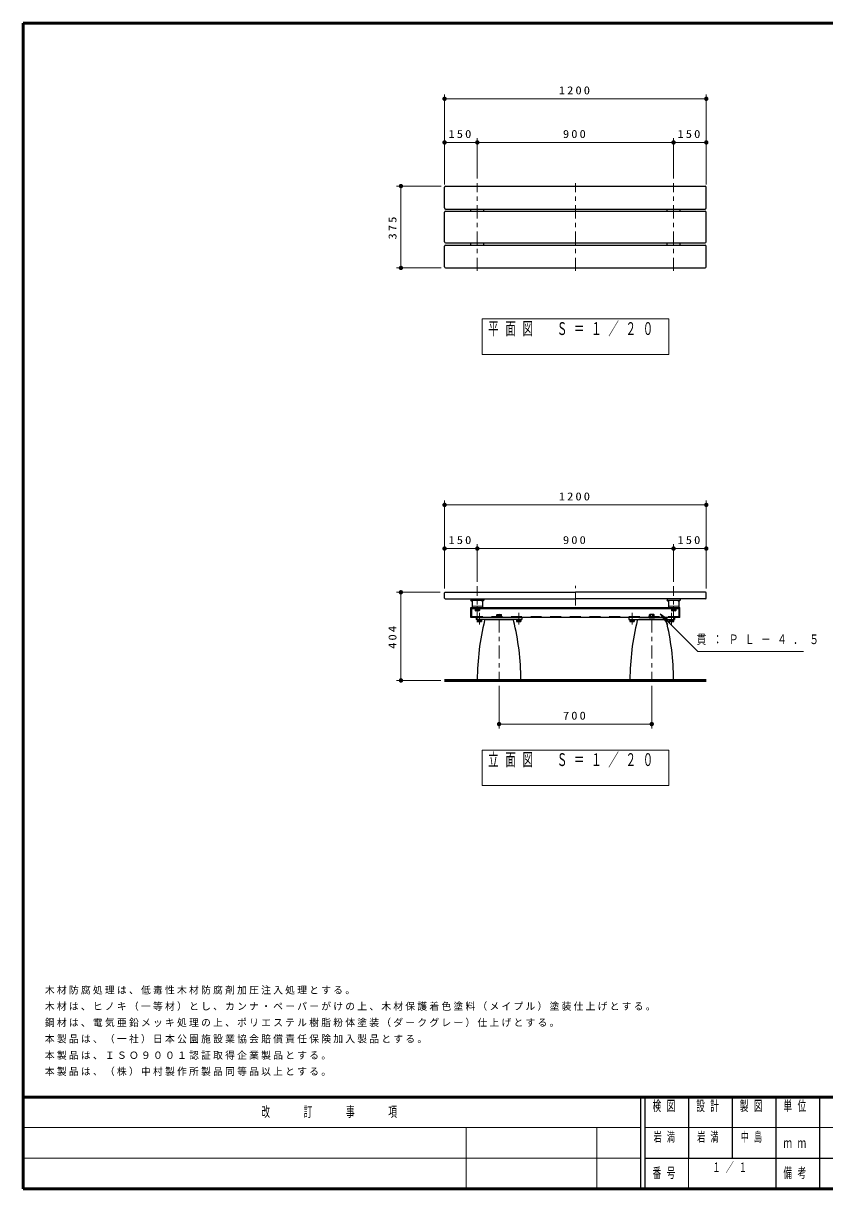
# Model space of a CAD drawing. Units: millimetres on the paper, scale 1:20. Extents: x -385 to 0, y 0 to 267.
# Drawn here: x -385 to -201.3, y 0 to 267 of the extents above; entities that cross this region are included whole.
import ezdxf

# ---------------------------------------------------------------- set-up
doc = ezdxf.new("R2010")
doc.units = ezdxf.units.MM
doc.linetypes.add('USER1', pattern=[4.5, 2.5, -2])
doc.linetypes.add('USER2', pattern=[6, 3, -1, 1, -1])
doc.layers.add('1_20', color=7, linetype='Continuous', lineweight=25)
doc.layers.add('A3図枠', color=7, linetype='Continuous', lineweight=13)
doc.layers.add('CLASS1', color=7, linetype='Continuous')
doc.layers.add('図面プロファイル', color=7, linetype='Continuous')
doc.styles.add('ＭＳ ゴシック', font='')
doc.styles.get('ＭＳ ゴシック').set_extended_font_data('MS Gothic')

# ---------------------------------------------------------------- blocks, each defined once
blk = doc.blocks.new('filled_dot')
at = {"color": 0, "linetype": 'Continuous', "lineweight": -2, "const_width": 1.25}
blk.add_lwpolyline([(-0.625, 0, 1), (0.625, 0, 1)], format="xyb", close=True, dxfattribs=at)

msp = doc.modelspace()

# ---------------------------------------------------------------- linework, layer by layer
at = {"layer": '1_20', "lineweight": 13}
for p, q in [((-288.425, 230.033), (-288.425, 250.704)), ((-288.425, 249.704), (-228.425, 249.704)), ((-228.425, 230.033), (-228.425, 250.704)), ((-280.925, 231.467), (-280.925, 240.704)), ((-280.925, 232.153), (-280.925, 240.704)), ((-235.925, 231.467), (-235.925, 240.704)), ((-288.425, 239.704), (-280.925, 239.704)), ((-280.925, 239.704), (-235.925, 239.704)), ((-235.925, 239.704), (-228.425, 239.704)), ((-289.175, 229.704), (-299.425, 229.704)), ((-298.425, 210.954), (-298.425, 229.704)), ((-289.175, 210.954), (-299.425, 210.954)), ((-279.825, 199.257), (-279.825, 191.123)), ((-237.025, 199.257), (-279.825, 199.257)), ((-237.025, 191.123), (-237.025, 199.257)), ((-279.825, 191.123), (-237.025, 191.123)), ((-288.425, 137.515), (-288.425, 157.665)), ((-228.425, 137.515), (-228.425, 157.665)), ((-288.425, 156.665), (-228.425, 156.665)), ((-280.925, 139.059), (-280.925, 147.665)), ((-235.925, 139.059), (-235.925, 147.665)), ((-288.425, 146.665), (-280.925, 146.665)), ((-280.925, 146.665), (-235.925, 146.665)), ((-235.925, 146.665), (-228.425, 146.665)), ((-289.425, 136.64), (-299.425, 136.64)), ((-298.425, 116.44), (-298.425, 136.64)), ((-237.24, 129.253), (-239.008, 131.728)), ((-239.008, 131.728), (-236.533, 129.96)), ((-239.008, 131.728), (-236.886, 129.607)), ((-289.275, 116.44), (-299.425, 116.44)), ((-275.925, 115.177), (-275.925, 105.44)), ((-240.925, 115.177), (-240.925, 105.44)), ((-240.925, 106.44), (-275.925, 106.44)), ((-279.825, 100.507), (-279.825, 92.373)), ((-237.025, 100.507), (-279.825, 100.507)), ((-237.025, 92.373), (-237.025, 100.507)), ((-279.825, 92.373), (-237.025, 92.373))]:
    msp.add_line(p, q, dxfattribs=at)
at = {"layer": '1_20'}
for p, q in [((-288.175, 229.704), (-228.675, 229.704)), ((-288.425, 224.704), (-288.425, 229.454)), ((-228.425, 224.704), (-228.425, 229.454)), ((-288.175, 224.454), (-228.675, 224.454)), ((-282.425, 223.954), (-282.425, 224.454)), ((-279.425, 223.954), (-279.425, 224.454)), ((-237.425, 223.954), (-237.425, 224.454)), ((-234.425, 223.954), (-234.425, 224.454)), ((-288.425, 216.954), (-288.425, 223.704)), ((-288.175, 223.954), (-228.675, 223.954)), ((-228.425, 216.954), (-228.425, 223.704)), ((-288.175, 216.704), (-228.675, 216.704)), ((-282.425, 216.204), (-282.425, 216.704)), ((-279.425, 216.204), (-279.425, 216.704)), ((-237.425, 216.204), (-237.425, 216.704)), ((-234.425, 216.204), (-234.425, 216.704)), ((-288.425, 211.204), (-288.425, 215.954)), ((-288.175, 216.204), (-228.675, 216.204)), ((-228.425, 211.204), (-228.425, 215.954)), ((-288.175, 210.954), (-228.675, 210.954)), ((-288.425, 135.29), (-288.425, 136.49)), ((-288.275, 136.64), (-258.425, 136.64)), ((-228.575, 136.64), (-258.425, 136.64)), ((-228.425, 135.29), (-228.425, 136.49)), ((-288.275, 135.14), (-258.425, 135.14)), ((-282.445, 134.84), (-282.445, 134.815)), ((-282.445, 134.84), (-281.855, 134.84)), ((-282.445, 134.815), (-281.855, 134.815)), ((-282.425, 135.14), (-282.425, 134.84)), ((-282.425, 134.84), (-279.425, 134.84)), ((-282.1, 134.84), (-282.1, 133.14)), ((-281.855, 134.84), (-281.855, 134.815)), ((-279.995, 134.84), (-279.995, 134.815)), ((-279.995, 134.84), (-279.405, 134.84)), ((-279.995, 134.815), (-279.405, 134.815)), ((-279.75, 134.84), (-279.75, 133.14)), ((-279.425, 135.14), (-279.425, 134.84)), ((-279.405, 134.84), (-279.405, 134.815)), ((-228.575, 135.14), (-258.425, 135.14)), ((-237.445, 134.84), (-237.445, 134.815)), ((-237.445, 134.84), (-236.855, 134.84)), ((-237.445, 134.815), (-236.855, 134.815)), ((-237.425, 135.14), (-237.425, 134.84)), ((-237.425, 134.84), (-234.425, 134.84)), ((-237.1, 134.84), (-237.1, 133.14)), ((-236.855, 134.84), (-236.855, 134.815)), ((-234.995, 134.84), (-234.995, 134.815)), ((-234.995, 134.84), (-234.405, 134.84)), ((-234.995, 134.815), (-234.405, 134.815)), ((-234.75, 134.84), (-234.75, 133.14)), ((-234.425, 135.14), (-234.425, 134.84)), ((-234.405, 134.84), (-234.405, 134.815)), ((-282.1, 133.14), (-279.75, 133.14)), ((-281.45, 132.915), (-280.4, 132.915)), ((-281.45, 132.915), (-281.45, 132.84)), ((-281.45, 132.84), (-280.4, 132.84)), ((-281.385, 132.84), (-281.385, 132.715)), ((-280.465, 132.84), (-281.385, 132.84)), ((-280.465, 132.715), (-281.385, 132.715)), ((-280.958, 132.84), (-280.925, 132.715)), ((-280.925, 132.84), (-280.891, 132.715)), ((-280.465, 132.84), (-280.465, 132.715)), ((-280.4, 132.84), (-280.4, 132.915)), ((-276.525, 130.99), (-276.525, 130.89)), ((-275.325, 130.99), (-276.525, 130.99)), ((-275.325, 130.89), (-276.525, 130.89)), ((-276.473, 131.458), (-276.375, 131.515)), ((-276.473, 131.14), (-276.473, 131.458)), ((-276.462, 130.99), (-276.462, 131.14)), ((-275.387, 131.14), (-276.462, 131.14)), ((-275.387, 130.99), (-276.462, 130.99)), ((-276.375, 131.515), (-275.475, 131.515)), ((-276.199, 131.14), (-276.199, 131.458)), ((-275.965, 130.99), (-275.925, 131.14)), ((-275.925, 130.99), (-275.885, 131.14)), ((-275.651, 131.14), (-275.651, 131.458)), ((-275.376, 131.458), (-275.475, 131.515)), ((-275.387, 130.99), (-275.387, 131.14)), ((-275.376, 131.14), (-275.376, 131.458)), ((-275.325, 130.89), (-275.325, 130.99)), ((-241.525, 130.89), (-241.525, 130.99)), ((-241.525, 130.99), (-240.325, 130.99)), ((-241.525, 130.89), (-240.325, 130.89)), ((-241.473, 131.458), (-241.375, 131.515)), ((-241.473, 131.14), (-241.473, 131.458)), ((-241.462, 130.99), (-241.462, 131.14)), ((-241.462, 131.14), (-240.387, 131.14)), ((-241.462, 130.99), (-240.387, 130.99)), ((-240.475, 131.515), (-241.375, 131.515)), ((-241.199, 131.14), (-241.199, 131.458)), ((-240.925, 130.99), (-240.965, 131.14)), ((-240.885, 130.99), (-240.925, 131.14)), ((-240.651, 131.14), (-240.651, 131.458)), ((-240.376, 131.458), (-240.475, 131.515)), ((-240.387, 130.99), (-240.387, 131.14)), ((-240.376, 131.14), (-240.376, 131.458)), ((-240.325, 130.99), (-240.325, 130.89)), ((-237.1, 133.14), (-234.75, 133.14)), ((-236.45, 132.915), (-235.4, 132.915)), ((-236.45, 132.915), (-236.45, 132.84)), ((-236.45, 132.84), (-235.4, 132.84)), ((-236.385, 132.84), (-236.385, 132.715)), ((-235.465, 132.84), (-236.385, 132.84)), ((-235.465, 132.715), (-236.385, 132.715)), ((-235.958, 132.84), (-235.925, 132.715)), ((-235.925, 132.84), (-235.891, 132.715)), ((-235.465, 132.84), (-235.465, 132.715)), ((-235.4, 132.84), (-235.4, 132.915)), ((-279.9, 130.44), (-280.95, 130.44)), ((-280.95, 130.365), (-280.95, 130.44)), ((-279.9, 130.365), (-280.95, 130.365)), ((-280.885, 130.365), (-280.885, 130.24)), ((-280.885, 130.365), (-279.965, 130.365)), ((-280.885, 130.24), (-279.965, 130.24)), ((-280.425, 130.365), (-280.458, 130.24)), ((-280.391, 130.365), (-280.425, 130.24)), ((-279.965, 130.365), (-279.965, 130.24)), ((-279.9, 130.44), (-279.9, 130.365)), ((-278.902, 130.44), (-272.948, 130.44)), ((-275.475, 130.44), (-276.375, 130.44)), ((-270.9, 130.44), (-271.95, 130.44)), ((-271.95, 130.365), (-271.95, 130.44)), ((-270.9, 130.365), (-271.95, 130.365)), ((-271.885, 130.365), (-271.885, 130.24)), ((-271.885, 130.365), (-270.965, 130.365)), ((-271.885, 130.24), (-270.965, 130.24)), ((-271.425, 130.365), (-271.458, 130.24)), ((-271.391, 130.365), (-271.425, 130.24)), ((-270.965, 130.365), (-270.965, 130.24)), ((-270.9, 130.44), (-270.9, 130.365)), ((-245.95, 130.44), (-244.9, 130.44)), ((-245.95, 130.44), (-245.95, 130.365)), ((-245.95, 130.365), (-244.9, 130.365)), ((-245.885, 130.365), (-245.885, 130.24)), ((-244.965, 130.365), (-245.885, 130.365)), ((-244.965, 130.24), (-245.885, 130.24)), ((-245.458, 130.365), (-245.425, 130.24)), ((-245.425, 130.365), (-245.391, 130.24)), ((-244.965, 130.365), (-244.965, 130.24)), ((-244.9, 130.365), (-244.9, 130.44)), ((-237.948, 130.44), (-243.902, 130.44)), ((-241.375, 130.44), (-240.475, 130.44)), ((-236.95, 130.44), (-235.9, 130.44)), ((-236.95, 130.44), (-236.95, 130.365)), ((-236.95, 130.365), (-235.9, 130.365)), ((-236.885, 130.365), (-236.885, 130.24)), ((-235.965, 130.365), (-236.885, 130.365)), ((-235.965, 130.24), (-236.885, 130.24)), ((-236.458, 130.365), (-236.425, 130.24)), ((-236.425, 130.365), (-236.391, 130.24)), ((-235.965, 130.365), (-235.965, 130.24)), ((-235.9, 130.365), (-235.9, 130.44)), ((-280.775, 116.44), (-280.925, 116.59)), ((-280.775, 116.44), (-271.075, 116.44)), ((-271.075, 116.44), (-270.925, 116.59)), ((-245.775, 116.44), (-245.925, 116.59)), ((-236.075, 116.44), (-245.775, 116.44)), ((-236.075, 116.44), (-235.925, 116.59))]:
    msp.add_line(p, q, dxfattribs=at)
at = {"layer": '1_20', "linetype": 'USER2', "lineweight": 13}
for p, q in [((-280.925, 210.3), (-280.925, 230.357)), ((-258.425, 210.3), (-258.425, 230.357)), ((-235.925, 210.3), (-235.925, 230.357)), ((-280.925, 129.831), (-280.925, 138.034)), ((-258.425, 133.603), (-258.425, 138.109)), ((-235.925, 129.831), (-235.925, 138.034)), ((-275.925, 130.44), (-275.925, 116.177)), ((-240.925, 130.44), (-240.925, 116.177))]:
    msp.add_line(p, q, dxfattribs=at)
at = {"layer": '1_20', "color": 4, "linetype": 'USER2', "lineweight": 13}
for p, q in [((-280.925, 133.515), (-280.925, 132.174)), ((-235.925, 133.515), (-235.925, 132.174)), ((-280.425, 131.96), (-280.425, 129.297)), ((-280.425, 131.49), (-280.425, 130.149)), ((-271.425, 131.96), (-271.425, 129.297)), ((-271.425, 131.49), (-271.425, 130.149)), ((-245.425, 131.96), (-245.425, 129.297)), ((-245.425, 131.49), (-245.425, 130.149)), ((-236.425, 131.96), (-236.425, 129.297)), ((-236.425, 131.49), (-236.425, 130.149))]:
    msp.add_line(p, q, dxfattribs=at)
at = {"layer": '1_20', "color": 4}
for p, q in [((-282.4, 130.89), (-282.4, 133.14)), ((-282.4, 133.14), (-234.45, 133.14)), ((-234.45, 130.89), (-282.4, 130.89)), ((-282.175, 130.89), (-282.175, 133.14)), ((-282.175, 132.915), (-234.675, 132.915)), ((-281.175, 130.89), (-281.175, 130.44)), ((-279.675, 132.915), (-279.675, 133.14)), ((-270.675, 130.89), (-270.675, 130.44)), ((-246.175, 130.89), (-246.175, 130.44)), ((-235.675, 130.89), (-246.175, 130.89)), ((-237.175, 132.915), (-237.175, 133.14)), ((-235.675, 130.89), (-235.675, 130.44)), ((-234.675, 130.89), (-234.675, 133.14)), ((-234.45, 130.89), (-234.45, 133.14)), ((-270.675, 130.44), (-281.175, 130.44)), ((-246.175, 130.44), (-235.675, 130.44))]:
    msp.add_line(p, q, dxfattribs=at)
at = {"layer": '1_20', "color": 4, "linetype": 'USER1', "lineweight": 13}
msp.add_line((-234.675, 131.115), (-282.175, 131.115), dxfattribs=at)
at = {"layer": '1_20', "linetype": 'USER1', "lineweight": 13}
for p, q in [((-282.1, 133.44), (-279.75, 133.44)), ((-237.1, 133.44), (-234.75, 133.44))]:
    msp.add_line(p, q, dxfattribs=at)
at = {"layer": '1_20', "color": 131}
for p, q in [((-281.416, 132.715), (-281.416, 132.44)), ((-280.434, 132.715), (-281.416, 132.715)), ((-281.416, 132.44), (-281.337, 132.395)), ((-280.512, 132.395), (-281.337, 132.395)), ((-281.17, 132.715), (-281.17, 132.44)), ((-280.679, 132.715), (-280.679, 132.44)), ((-280.434, 132.44), (-280.512, 132.395)), ((-280.434, 132.715), (-280.434, 132.44)), ((-236.416, 132.715), (-236.416, 132.44)), ((-235.434, 132.715), (-236.416, 132.715)), ((-236.416, 132.44), (-236.337, 132.395)), ((-235.512, 132.395), (-236.337, 132.395)), ((-236.17, 132.715), (-236.17, 132.44)), ((-235.679, 132.715), (-235.679, 132.44)), ((-235.434, 132.44), (-235.512, 132.395)), ((-235.434, 132.715), (-235.434, 132.44)), ((-280.916, 130.24), (-280.916, 129.965)), ((-280.916, 130.24), (-279.934, 130.24)), ((-280.916, 129.965), (-280.837, 129.92)), ((-280.837, 129.92), (-280.012, 129.92)), ((-280.67, 130.24), (-280.67, 129.965)), ((-280.179, 130.24), (-280.179, 129.965)), ((-279.934, 129.965), (-280.012, 129.92)), ((-279.934, 130.24), (-279.934, 129.965)), ((-271.916, 130.24), (-271.916, 129.965)), ((-271.916, 130.24), (-270.934, 130.24)), ((-271.916, 129.965), (-271.837, 129.92)), ((-271.837, 129.92), (-271.012, 129.92)), ((-271.67, 130.24), (-271.67, 129.965)), ((-271.179, 130.24), (-271.179, 129.965)), ((-270.934, 129.965), (-271.012, 129.92)), ((-270.934, 130.24), (-270.934, 129.965)), ((-245.916, 130.24), (-245.916, 129.965)), ((-244.934, 130.24), (-245.916, 130.24)), ((-245.916, 129.965), (-245.837, 129.92)), ((-245.012, 129.92), (-245.837, 129.92)), ((-245.67, 130.24), (-245.67, 129.965)), ((-245.179, 130.24), (-245.179, 129.965)), ((-244.934, 129.965), (-245.012, 129.92)), ((-244.934, 130.24), (-244.934, 129.965)), ((-236.916, 130.24), (-236.916, 129.965)), ((-235.934, 130.24), (-236.916, 130.24)), ((-236.916, 129.965), (-236.837, 129.92)), ((-236.012, 129.92), (-236.837, 129.92)), ((-236.67, 130.24), (-236.67, 129.965)), ((-236.179, 130.24), (-236.179, 129.965)), ((-235.934, 129.965), (-236.012, 129.92)), ((-235.934, 130.24), (-235.934, 129.965))]:
    msp.add_line(p, q, dxfattribs=at)
at = {"layer": '1_20', "lineweight": 50}
msp.add_line((-288.425, 116.44), (-228.425, 116.44), dxfattribs=at)
at = {"layer": '1_20', "lineweight": 13}
msp.add_lwpolyline([(-239.008, 131.728), (-230.377, 123.097), (-206.131, 123.097)], dxfattribs=at)
at = {"layer": '1_20'}
for centre, radius, start, end in [((-288.175, 229.454), 0.25, 90, 180), ((-228.675, 229.454), 0.25, 0, 90), ((-288.175, 224.704), 0.25, 180, 270), ((-228.675, 224.704), 0.25, 270, 0), ((-288.175, 223.704), 0.25, 90, 180), ((-228.675, 223.704), 0.25, 0, 90), ((-288.175, 216.954), 0.25, 180, 270), ((-228.675, 216.954), 0.25, 270, 0), ((-288.175, 215.954), 0.25, 90, 180), ((-228.675, 215.954), 0.25, 0, 90), ((-288.175, 211.204), 0.25, 180, 270), ((-228.675, 211.204), 0.25, 270, 0), ((-288.275, 136.49), 0.15, 90, 180), ((-228.575, 136.49), 0.15, 0, 90), ((-288.275, 135.29), 0.15, 180, 270), ((-282.15, 135.085), 0.4, 222.43594, 317.56406), ((-279.7, 135.085), 0.4, 222.43594, 317.56406), ((-237.15, 135.085), 0.4, 222.43594, 317.56406), ((-234.7, 135.085), 0.4, 222.43594, 317.56406), ((-228.575, 135.29), 0.15, 270, 0), ((-276.336, 131.221), 0.274, 60.00001, 119.99999), ((-275.925, 130.825), 0.69, 66.57346, 113.42654), ((-275.513, 131.221), 0.274, 60.00001, 119.99999), ((-241.336, 131.221), 0.274, 60.00001, 119.99999), ((-240.925, 130.825), 0.69, 66.57346, 113.42654), ((-240.513, 131.221), 0.274, 60.00001, 119.99999), ((-224.05, 116.44), 56.875, 166.02573, 179.84909), ((-278.902, 130.09), 0.35, 90, 166.02573), ((-272.948, 130.09), 0.35, 13.97427, 90), ((-327.8, 116.44), 56.875, 0.15091, 13.97427), ((-189.05, 116.44), 56.875, 166.02573, 179.84909), ((-243.902, 130.09), 0.35, 90, 166.02573), ((-237.948, 130.09), 0.35, 13.97427, 90), ((-292.8, 116.44), 56.875, 0.15091, 13.97427)]:
    msp.add_arc(centre, radius, start, end, dxfattribs=at)
at = {"layer": '1_20', "color": 131}
for centre, radius, start, end in [((-281.293, 132.653), 0.245, 240.00001, 299.99999), ((-280.925, 133.084), 0.689, 249.136, 290.864), ((-280.557, 132.653), 0.245, 240.00001, 299.99999), ((-236.293, 132.653), 0.245, 240.00001, 299.99999), ((-235.925, 133.084), 0.689, 249.136, 290.864), ((-235.557, 132.653), 0.245, 240.00001, 299.99999), ((-280.793, 130.178), 0.245, 240.00001, 299.99999), ((-280.425, 130.609), 0.689, 249.136, 290.864), ((-280.057, 130.178), 0.245, 240.00001, 299.99999), ((-271.793, 130.178), 0.245, 240.00001, 299.99999), ((-271.425, 130.609), 0.689, 249.136, 290.864), ((-271.057, 130.178), 0.245, 240.00001, 299.99999), ((-245.793, 130.178), 0.245, 240.00001, 299.99999), ((-245.425, 130.609), 0.689, 249.136, 290.864), ((-245.057, 130.178), 0.245, 240.00001, 299.99999), ((-236.793, 130.178), 0.245, 240.00001, 299.99999), ((-236.425, 130.609), 0.689, 249.136, 290.864), ((-236.057, 130.178), 0.245, 240.00001, 299.99999)]:
    msp.add_arc(centre, radius, start, end, dxfattribs=at)
at = {"layer": 'A3図枠', "lineweight": 50}
for p, q in [((-385, 267), (-385, 0)), ((0, 267), (-385, 267)), ((-385, 21), (0, 21)), ((-385, 0), (0, 0))]:
    msp.add_line(p, q, dxfattribs=at)
at = {"layer": 'A3図枠', "color": 211, "lineweight": 25}
for p, q in [((-243.5, 21), (-243.5, 0)), ((-242.5, 21), (-242.5, 0)), ((-232.5, 21), (-232.5, 7)), ((-222.5, 21), (-222.5, 7)), ((-212.5, 21), (-212.5, 0)), ((-202.5, 21), (-202.5, 7)), ((-242.5, 7), (0, 7))]:
    msp.add_line(p, q, dxfattribs=at)
at = {"layer": 'A3図枠'}
for p, q in [((-385, 14), (-243.5, 14)), ((-283.5, 14), (-283.5, 0)), ((-253.5, 14), (-253.5, 0)), ((-242.5, 14), (-187.5, 14)), ((-385, 7), (-243.5, 7)), ((-232.5, 7), (-232.5, 0))]:
    msp.add_line(p, q, dxfattribs=at)
at = {"layer": 'A3図枠', "lineweight": 25}
msp.add_line((-202.5, 7), (-202.5, 0), dxfattribs=at)

# ---------------------------------------------------------------- block references
at = {"layer": '1_20', "lineweight": 13, "xscale": 0.4, "yscale": 0.4}
for p in [(-288.425, 249.704), (-288.425, 239.704), (-280.925, 239.704), (-235.925, 239.704), (-288.425, 156.665), (-288.425, 146.665), (-280.925, 146.665), (-235.925, 146.665), (-275.925, 106.44)]:
    msp.add_blockref('filled_dot', p, dxfattribs=at)
for p, rotation in [((-228.425, 249.704), 180), ((-280.925, 239.704), 180), ((-235.925, 239.704), 180), ((-228.425, 239.704), 180), ((-298.425, 229.704), 270), ((-298.425, 210.954), 90), ((-228.425, 156.665), 180), ((-280.925, 146.665), 180), ((-235.925, 146.665), 180), ((-228.425, 146.665), 180), ((-298.425, 136.64), 270), ((-298.425, 116.44), 90), ((-240.925, 106.44), 180)]:
    msp.add_blockref('filled_dot', p, dxfattribs=dict(at, rotation=rotation))

# ---------------------------------------------------------------- texts
at = {"layer": '1_20', "style": 'ＭＳ ゴシック'}
for s, insert, char_height, attachment_point in [('\\T1.33;\\W1.15;1200', (-258.425, 250.704), 1.833, 8), ('\\T1.33;\\W1.15;150', (-284.675, 240.704), 1.833, 8), ('\\T1.33;\\W1.15;900', (-258.425, 240.704), 1.833, 8), ('\\T1.33;\\W1.15;150', (-232.175, 240.704), 1.833, 8), ('\\T1.64;\\W0.6;平面図\u3000Ｓ＝１／２０', (-278.425, 198.523), 2.933, 1), ('\\T1.33;\\W1.15;1200', (-258.425, 157.665), 1.833, 8), ('\\T1.33;\\W1.15;150', (-284.675, 147.665), 1.833, 8), ('\\T1.33;\\W1.15;900', (-258.425, 147.665), 1.833, 8), ('\\T1.33;\\W1.15;150', (-232.175, 147.665), 1.833, 8), ('\\T1.64;\\W0.75;貫：ＰＬ－４．５', (-230.649, 125.747), 2.199, 4), ('\\T1.33;\\W1.15;700', (-258.425, 107.44), 1.833, 8), ('\\T1.64;\\W0.6;立面図\u3000Ｓ＝１／２０', (-278.425, 99.773), 2.933, 1)]:
    msp.add_mtext(s, dxfattribs=dict(at, insert=insert, char_height=char_height, attachment_point=attachment_point))
at = {"layer": '1_20', "char_height": 1.833, "attachment_point": 8, "rotation": 90, "style": 'ＭＳ ゴシック'}
for s, insert in [('\\T1.33;\\W1.15;375', (-299.425, 220.329)), ('\\T1.33;\\W1.15;404', (-299.425, 126.54))]:
    msp.add_mtext(s, dxfattribs=dict(at, insert=insert))
at = {"layer": 'A3図枠', "color": 4, "char_height": 2.346, "style": 'ＭＳ ゴシック'}
for s, insert, attachment_point in [('\\T1.64;\\W0.6;改\u3000\u3000訂\u3000\u3000事\u3000\u3000項', (-314.25, 17.5), 5), ('\\T1.64;\\W0.6;検図', (-237.5, 20.167), 2), ('\\T1.64;\\W0.6;設計', (-227.5, 20.167), 2), ('\\T1.64;\\W0.6;製図', (-217.5, 20.167), 2), ('\\T1.64;\\W0.6;単位', (-207.5, 20.167), 2), ('\\T1.64;\\W0.6;ｍｍ', (-207.5, 10.5), 5), ('\\T1.64;\\W0.6;番号', (-237.5, 3.5), 5), ('\\T1.64;\\W0.6;備考', (-207.5, 3.5), 5)]:
    msp.add_mtext(s, dxfattribs=dict(at, insert=insert, attachment_point=attachment_point))
at = {"layer": 'CLASS1', "char_height": 1.642, "attachment_point": 7, "style": 'ＭＳ ゴシック'}
for s, insert in [('\\T1.23;木材防腐処理は、低毒性木材防腐剤加圧注入処理とする。', (-380.055, 44.482)), ('\\T1.23;木材は、ヒノキ（一等材）とし、カンナ・ペーパーがけの上、木材保護着色塗料（メイプル）塗装仕上げとする。', (-380.055, 40.749)), ('\\T1.23;鋼材は、電気亜鉛メッキ処理の上、ポリエステル樹脂粉体塗装（ダークグレー）仕上げとする。', (-380.055, 37.016)), ('\\T1.23;本製品は、（一社）日本公園施設業協会賠償責任保険加入製品とする。', (-380.055, 33.282)), ('\\T1.23;本製品は、ＩＳＯ９００１認証取得企業製品とする。', (-380.055, 29.549)), ('\\T1.23;本製品は、（株）中村製作所製品同等品以上とする。', (-380.055, 25.816))]:
    msp.add_mtext(s, dxfattribs=dict(at, insert=insert))
at = {"layer": '図面プロファイル', "char_height": 2.199, "attachment_point": 1, "style": 'ＭＳ ゴシック'}
for s, insert in [('\\T1.64;\\W0.6;岩満', (-240.5, 13)), ('\\T1.64;\\W0.6;岩満', (-230.5, 13)), ('\\T1.64;\\W0.6;中島', (-220.5, 13)), ('\\T1.64;\\W0.6;１／１', (-227, 6))]:
    msp.add_mtext(s, dxfattribs=dict(at, insert=insert))

doc.saveas('drawing.dxf')
